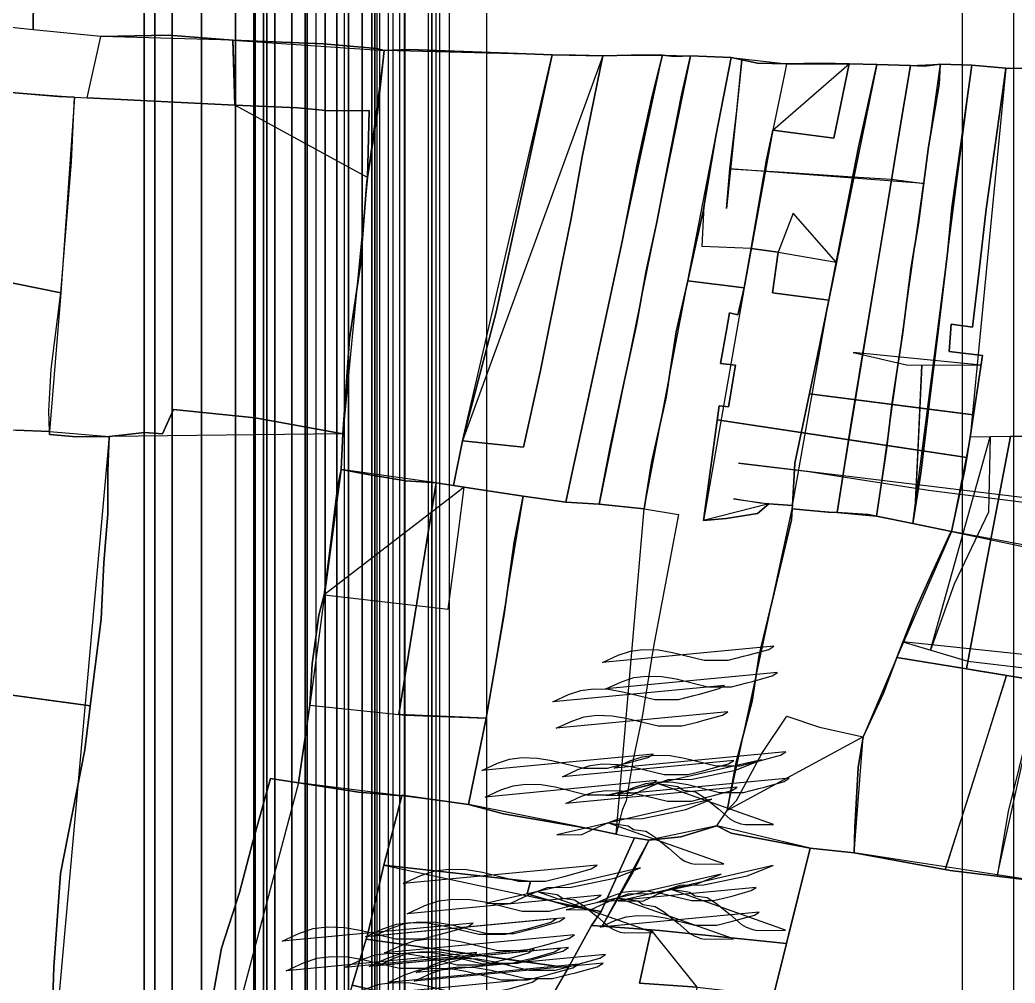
# Model space of a CAD drawing. Extents: x -6790 to 12600, y -1098 to 2171.
# Drawn here: x 893.7 to 1023.9, y 492.6 to 618.6 of the extents above; entities that cross this region are included whole.
import ezdxf

# ---------------------------------------------------------------- set-up
doc = ezdxf.new("R2010")
doc.units = 0

msp = doc.modelspace()

# ---------------------------------------------------------------- linework, layer by layer
for points in [[(-27.13, -2.81), (-27.13, 1314.19), (941.87, 1314.19), (941.87, -2.81), (-27.13, -2.81)], [(-21.44, -2.76), (-21.44, 1314.24), (947.56, 1314.24), (947.56, -2.76), (-21.44, -2.76)], [(-19.15, -2.79), (-19.15, 1314.21), (949.85, 1314.21), (949.85, -2.79), (-19.15, -2.79)], [(-20.89, -4.65), (-20.89, 1312.35), (948.11, 1312.35), (948.11, -4.65), (-20.89, -4.65)], [(-25.01, -6.95), (-25.01, 1310.05), (943.99, 1310.05), (943.99, -6.95), (-25.01, -6.95)], [(-30.54, -8.83), (-30.54, 1308.17), (938.46, 1308.17), (938.46, -8.83), (-30.54, -8.83)], [(-20.41, -9.69), (-20.41, 1307.31), (948.59, 1307.31), (948.59, -9.69), (-20.41, -9.69)], [(-20.41, -9.69), (-20.41, 1307.31), (948.59, 1307.31), (948.59, -9.69), (-20.41, -9.69)], [(-25.66, -10.58), (-25.66, 1306.42), (943.34, 1306.42), (943.34, -10.58), (-25.66, -10.58)], [(-21.91, -10.87), (-21.91, 1306.13), (947.09, 1306.13), (947.09, -10.87), (-21.91, -10.87)], [(-21.47, -12.37), (-21.47, 1304.63), (947.53, 1304.63), (947.53, -12.37), (-21.47, -12.37)], [(-44.73, -13.6), (-44.73, 1303.4), (924.27, 1303.4), (924.27, -13.6), (-44.73, -13.6)], [(-28.25, -14.91), (-28.25, 1302.09), (940.75, 1302.09), (940.75, -14.91), (-28.25, -14.91)], [(-27.13, -14.33), (-27.13, 1302.67), (941.87, 1302.67), (941.87, -14.33), (-27.13, -14.33)], [(-26.52, -14.12), (-26.52, 1302.88), (942.48, 1302.88), (942.48, -14.12), (-26.52, -14.12)], [(-21.4, -15.15), (-21.4, 1301.85), (947.6, 1301.85), (947.6, -15.15), (-21.4, -15.15)], [(-14.26, -14.66), (-14.26, 1302.34), (954.74, 1302.34), (954.74, -14.66), (-14.26, -14.66)], [(-28.62, -15.9), (-28.62, 1301.1), (940.38, 1301.1), (940.38, -15.9), (-28.62, -15.9)], [(-30.56, -21.15), (-30.56, 1295.85), (938.44, 1295.85), (938.44, -21.15), (-30.56, -21.15)], [(-36.58, -22.78), (-36.58, 1294.22), (932.42, 1294.22), (932.42, -22.78), (-36.58, -22.78)], [(-32.89, -25.09), (-32.89, 1291.91), (936.11, 1291.91), (936.11, -25.09), (-32.89, -25.09)], [(940.12, 729.55), (940.12, 684.35), (940.12, 647.53), (940.12, 608.99), (940.12, 143.11), (940.12, 79.56), (940.12, 36.87), (940.12, 0), (940.12, 729.55)], [(929.26, 715.33), (929.26, 671.01), (929.26, 634.91), (929.26, 597.12), (929.26, 140.32), (929.26, 78.01), (929.26, 36.15), (929.26, 0), (929.26, 715.33)], [(929.26, 715.33), (929.26, 671.01), (929.26, 634.91), (929.26, 597.12), (929.26, 140.32), (929.26, 78.01), (929.26, 36.15), (929.26, 0), (929.26, 715.33)], [(939.74, 713.68), (939.74, 669.46), (939.74, 633.44), (939.74, 595.74), (939.74, 140), (939.74, 77.83), (939.74, 36.07), (939.74, 0), (939.74, 713.68)], [(924.43, 711.46), (924.43, 667.37), (924.43, 631.47), (924.43, 593.88), (924.43, 139.56), (924.43, 77.59), (924.43, 35.96), (924.43, 0), (924.43, 711.46)], [(925.58, 705.61), (925.58, 661.89), (925.58, 626.28), (925.58, 589.01), (925.58, 138.42), (925.58, 76.95), (925.58, 35.66), (925.58, 0), (925.58, 705.61)], [(913.64, 704.66), (913.64, 661), (913.64, 625.44), (913.64, 588.21), (913.64, 138.23), (913.64, 76.85), (913.64, 35.61), (913.64, 0), (913.64, 704.66)], [(924.5, 705.49), (924.5, 661.78), (924.5, 626.17), (924.5, 588.9), (924.5, 138.39), (924.5, 76.94), (924.5, 35.66), (924.5, 0), (924.5, 705.49)], [(933.64, 705.49), (933.64, 661.78), (933.64, 626.17), (933.64, 588.9), (933.64, 138.39), (933.64, 76.94), (933.64, 35.66), (933.64, 0), (933.64, 705.49)], [(927.04, 702.5), (927.04, 658.98), (927.04, 623.52), (927.04, 586.41), (927.04, 137.81), (927.04, 76.61), (927.04, 35.51), (927.04, 0), (927.04, 702.5)], [(936.69, 700.91), (936.69, 657.49), (936.69, 622.11), (936.69, 585.09), (936.69, 137.49), (936.69, 76.44), (936.69, 35.43), (936.69, 0), (936.69, 700.91)], [(921.89, 699.83), (921.89, 656.47), (921.89, 621.15), (921.89, 584.18), (921.89, 137.28), (921.89, 76.32), (921.89, 35.37), (921.89, 0), (921.89, 699.83)], [(-6.71, 698.93), (1023.67, 698.93), (1023.67, -6.71), (-6.71, -6.71), (-6.71, 698.93)], [(931.29, 698.88), (931.29, 655.58), (931.29, 620.31), (931.29, 583.39), (931.29, 137.1), (931.29, 76.22), (931.29, 35.32), (931.29, 0), (931.29, 698.88)], [(931.04, 697.29), (931.04, 654.09), (931.04, 618.9), (931.04, 582.06), (931.04, 136.78), (931.04, 76.05), (931.04, 35.24), (931.04, 0), (931.04, 697.29)], [(944.1, 694.44), (0, 694.44), (0, 0), (944.1, 0), (944.1, 694.44)], [(903.83, 0), (0, 0), (0, 692.21), (903.83, 692.21), (1016.96, 692.21), (1016.96, 649.33), (1016.96, 614.39), (1016.96, 597.12), (1016.96, 589.8), (1016.96, 577.82), (1016.96, 135.79), (1016.96, 75.49), (1016.96, 34.99), (1016.96, 0), (903.83, 0)], [(909.96, 688.85), (909.96, 646.17), (909.96, 611.4), (909.96, 575.01), (909.96, 135.13), (909.96, 75.12), (909.96, 34.82), (909.96, 0), (909.96, 688.85)], [(917.45, 688.47), (917.45, 645.81), (917.45, 611.07), (917.45, 574.7), (917.45, 135.05), (917.45, 75.08), (917.45, 34.8), (917.45, 0), (917.45, 688.47)], [(911.35, 682.63), (911.35, 640.33), (911.35, 605.88), (911.35, 569.82), (911.35, 133.91), (911.35, 74.45), (911.35, 34.5), (911.35, 0), (911.35, 682.63)], [(926.02, 675.07), (926.02, 633.24), (926.02, 599.17), (926.02, 563.51), (926.02, 132.42), (926.02, 73.62), (926.02, 34.12), (926.02, 0), (926.02, 675.07)], [(935.17, 640.88), (935.17, 602.74), (935.17, 165.37), (935.17, 640.88)], [(900.83, 608.52), (902.49, 608.44), (921.83, 607.47), (921.73, 610.9), (921.57, 615.97), (913.16, 616.65), (904.31, 616.48), (895.43, 617.35), (891.36, 617.75), (889.46, 609.4), (898.75, 608.62), (900.83, 608.52)], [(891.36, 617.75), (889.46, 609.4), (898.75, 608.62), (900.83, 608.52), (902.49, 608.44), (904.31, 616.48), (895.43, 617.35), (891.36, 617.75)], [(904.31, 616.48), (913.16, 616.65), (921.57, 615.97), (921.73, 610.9), (921.83, 607.47), (902.49, 608.44), (904.31, 616.48)], [(904.31, 616.48), (913.16, 616.65), (921.57, 615.97), (904.31, 616.48)], [(941.36, 614.61), (940.39, 614.9), (933.42, 615.49), (921.57, 615.97), (941.36, 614.61)], [(921.57, 615.97), (921.73, 610.9), (921.83, 607.47), (921.57, 615.97)], [(921.83, 607.47), (921.73, 610.9), (921.57, 615.97), (933.42, 615.49), (940.39, 614.9), (941.36, 614.61), (940.5, 606.53), (939.18, 598.02), (939.27, 601.42), (939.38, 606.79), (934.17, 606.75), (930.06, 607.13), (921.83, 607.47)], [(939.18, 598.02), (940.5, 606.53), (941.36, 614.61), (940.39, 614.9), (933.42, 615.49), (921.57, 615.97), (921.73, 610.9), (921.83, 607.47), (930.06, 607.13), (934.17, 606.75), (939.38, 606.79), (939.27, 601.42), (939.18, 598.02)], [(935.75, 559.82), (935.95, 564.5), (936.83, 576.89), (938.26, 586.58), (939.1, 597.51), (939.18, 598.02), (940.5, 606.53), (941.36, 614.61), (944.66, 614.75), (958.81, 614.23), (963.33, 614.07), (959.83, 597.96), (956, 580.39), (952.68, 567.75), (951.58, 563.57), (950.42, 557.71), (948.16, 558.05), (944.17, 558.35), (939.47, 559.1), (935.75, 559.82)], [(950.42, 557.71), (951.58, 563.57), (952.68, 567.75), (956, 580.39), (959.83, 597.96), (963.33, 614.07), (958.81, 614.23), (944.66, 614.75), (941.36, 614.61), (940.5, 606.53), (939.18, 598.02), (939.1, 597.51), (938.26, 586.58), (936.83, 576.89), (935.95, 564.5), (935.75, 559.82), (939.47, 559.1), (944.17, 558.35), (948.16, 558.05), (950.42, 557.71)], [(939.18, 598.02), (940.5, 606.53), (941.36, 614.61), (939.18, 598.02)], [(941.36, 614.61), (944.66, 614.75), (958.81, 614.23), (963.33, 614.07), (941.36, 614.61)], [(965.11, 555.53), (966, 559.65), (968.16, 569.61), (972.49, 589.64), (973.48, 594.77), (974.43, 599.72), (976.4, 608.64), (977.74, 614.02), (973.65, 614.03), (969.97, 613.94), (967.26, 600.72), (965.81, 592.66), (964.65, 586.88), (961.82, 572.78), (959.58, 562.72), (951.58, 563.57), (950.42, 557.71), (953.76, 557.21), (959.52, 556.34), (965.11, 555.53)], [(969.97, 613.94), (973.65, 614.03), (977.74, 614.02), (976.4, 608.64), (974.43, 599.72), (973.48, 594.77), (972.49, 589.64), (968.16, 569.61), (966, 559.65), (965.11, 555.53), (959.52, 556.34), (953.76, 557.21), (950.42, 557.71), (951.58, 563.57), (959.58, 562.72), (961.82, 572.78), (964.65, 586.88), (965.81, 592.66), (967.26, 600.72), (969.97, 613.94)], [(963.33, 614.07), (959.83, 597.96), (956, 580.39), (952.68, 567.75), (951.58, 563.57), (963.33, 614.07)], [(969.97, 613.94), (966.38, 614.02), (963.33, 614.07), (959.83, 597.96), (956, 580.39), (952.68, 567.75), (951.58, 563.57), (959.58, 562.72), (961.82, 572.78), (964.65, 586.88), (965.81, 592.66), (967.26, 600.72), (969.97, 613.94)], [(959.58, 562.72), (961.82, 572.78), (964.65, 586.88), (965.81, 592.66), (967.26, 600.72), (969.97, 613.94), (966.38, 614.02), (963.33, 614.07), (959.83, 597.96), (956, 580.39), (952.68, 567.75), (951.58, 563.57), (959.58, 562.72)], [(951.58, 563.57), (959.58, 562.72), (961.82, 572.78), (964.65, 586.88), (965.81, 592.66), (967.26, 600.72), (969.97, 613.94), (951.58, 563.57)], [(969.97, 613.94), (966.38, 614.02), (963.33, 614.07), (969.97, 613.94)], [(977.74, 614.02), (976.4, 608.64), (974.43, 599.72), (973.48, 594.77), (972.49, 589.64), (968.16, 569.61), (966, 559.65), (965.11, 555.53), (977.74, 614.02)], [(981.43, 613.94), (980.24, 608.78), (978.94, 602.13), (976.96, 591.97), (975.61, 585.81), (974.37, 578.73), (972.71, 571.09), (970.9, 562.73), (969.48, 555.27), (965.11, 555.53), (966, 559.65), (968.16, 569.61), (972.49, 589.64), (973.48, 594.77), (974.43, 599.72), (976.4, 608.64), (977.74, 614.02), (979.34, 613.85), (981.43, 613.94)], [(977.74, 614.02), (976.4, 608.64), (974.43, 599.72), (973.48, 594.77), (972.49, 589.64), (968.16, 569.61), (966, 559.65), (965.11, 555.53), (969.48, 555.27), (970.9, 562.73), (972.71, 571.09), (974.37, 578.73), (975.61, 585.81), (976.96, 591.97), (978.94, 602.13), (980.24, 608.78), (981.43, 613.94), (979.34, 613.85), (977.74, 614.02)], [(969.48, 555.27), (970.9, 562.73), (972.71, 571.09), (974.37, 578.73), (975.61, 585.81), (976.96, 591.97), (978.94, 602.13), (980.24, 608.78), (981.43, 613.94), (969.48, 555.27)], [(986.75, 613.7), (984.75, 603.43), (983.1, 593.61), (981.34, 585.73), (981.06, 584.48), (979.57, 577.84), (978.24, 569.26), (976.33, 560.7), (975.38, 554.67), (969.48, 555.27), (970.9, 562.73), (972.71, 571.09), (974.37, 578.73), (975.61, 585.81), (976.96, 591.97), (978.94, 602.13), (980.24, 608.78), (981.43, 613.94), (986.75, 613.7)], [(981.43, 613.94), (980.24, 608.78), (978.94, 602.13), (976.96, 591.97), (975.61, 585.81), (974.37, 578.73), (972.71, 571.09), (970.9, 562.73), (969.48, 555.27), (975.38, 554.67), (976.33, 560.7), (978.24, 569.26), (979.57, 577.84), (981.06, 584.48), (981.34, 585.73), (983.1, 593.61), (983.22, 594.29), (984.75, 603.43), (986.75, 613.7), (981.43, 613.94)], [(969.97, 613.94), (973.65, 614.03), (977.74, 614.02), (969.97, 613.94)], [(981.43, 613.94), (979.34, 613.85), (977.74, 614.02), (981.43, 613.94)], [(986.75, 613.7), (984.75, 603.43), (983.1, 593.61), (981.34, 585.73), (981.06, 584.48), (986.75, 613.7)], [(988.45, 583.56), (981.06, 584.48), (981.34, 585.73), (983.1, 593.61), (984.75, 603.43), (986.75, 613.7), (990.21, 612.97), (994, 612.9), (998.53, 612.95), (1002.16, 612.87), (1000.19, 603.18), (992.18, 604.2), (991.38, 600.33), (989.35, 588.73), (988.45, 583.56)], [(991.38, 600.33), (989.35, 588.73), (982.94, 588.97), (983.22, 594.29), (984.75, 603.43), (986.75, 613.7), (990.21, 612.97), (994, 612.9), (993.76, 611.74), (992.18, 604.2), (991.38, 600.33)], [(986.12, 593.98), (986.57, 599.16), (987.49, 606.76), (988.13, 613.41), (986.12, 593.98)], [(994, 612.9), (990.21, 612.97), (986.75, 613.7), (994, 612.9)], [(991.69, 555.32), (990.19, 554.08), (986.09, 553.4), (983.11, 553.14), (985.17, 568.14), (986.4, 568.01), (987.3, 573.47), (985.37, 573.7), (986.08, 577.8), (986.52, 580.31), (987.62, 580.06), (988.45, 583.56), (989.35, 588.73), (991.38, 600.33), (992.18, 604.2), (1000.19, 603.18), (1002.16, 612.87), (1005.78, 612.78), (1003.41, 601.97), (999.54, 581.98), (998.02, 574.75), (995.07, 560.66), (994.76, 555.11), (991.69, 555.32)], [(992.18, 604.2), (991.38, 600.33), (989.35, 588.73), (992.88, 588.23), (992.17, 582.93), (999.54, 581.98), (1003.41, 601.97), (1005.78, 612.78), (1002.16, 612.87), (1000.19, 603.18), (992.18, 604.2)], [(998.53, 612.95), (994, 612.9), (993.76, 611.74), (992.18, 604.2), (1000.19, 603.18), (1002.16, 612.87), (998.53, 612.95)], [(1002.16, 612.87), (1000.19, 603.18), (992.18, 604.2), (1002.16, 612.87)], [(1002.16, 612.87), (998.53, 612.95), (994, 612.9), (1002.16, 612.87)], [(1000.63, 554.17), (1002.4, 565.55), (1004.58, 578.74), (1006.92, 592.88), (1008.73, 603.84), (1010.19, 612.68), (1005.78, 612.78), (1003.41, 601.97), (999.54, 581.98), (998.02, 574.75), (995.07, 560.66), (994.76, 555.11), (994.74, 554.69), (999.44, 554.23), (1000.63, 554.17)], [(1000.63, 554.17), (999.44, 554.23), (994.74, 554.69), (994.76, 555.11), (995.07, 560.66), (998.02, 574.75), (999.54, 581.98), (1003.41, 601.97), (1005.78, 612.78), (1010.19, 612.68), (1008.73, 603.84), (1006.92, 592.88), (1004.58, 578.74), (1002.4, 565.55), (1000.63, 554.17)], [(999.54, 581.98), (1003.41, 601.97), (1005.78, 612.78), (999.54, 581.98)], [(1010.19, 612.68), (1011.97, 612.59), (1014.09, 612.84), (1013.97, 610.19), (1012.56, 602.02), (1011.24, 591.98), (1010.27, 586.34), (1009.17, 577.45), (1007.8, 568.59), (1007.07, 562.41), (1005.77, 553.72), (1004.68, 553.94), (1000.63, 554.17), (1002.4, 565.55), (1004.58, 578.74), (1006.92, 592.88), (1008.73, 603.84), (1010.19, 612.68)], [(1011.97, 612.59), (1010.19, 612.68), (1008.73, 603.84), (1006.92, 592.88), (1004.58, 578.74), (1002.4, 565.55), (1000.63, 554.17), (1004.68, 553.94), (1005.77, 553.72), (1007.07, 562.41), (1007.8, 568.59), (1009.17, 577.45), (1010.27, 586.34), (1011.24, 591.98), (1012.56, 602.02), (1013.97, 610.19), (1014.09, 612.84), (1011.97, 612.59)], [(1010.19, 612.68), (1008.73, 603.84), (1006.92, 592.88), (1004.58, 578.74), (1002.4, 565.55), (1000.63, 554.17), (1010.19, 612.68)], [(1005.77, 553.72), (1007.07, 562.41), (1007.8, 568.59), (1009.17, 577.45), (1010.27, 586.34), (1011.24, 591.98), (1012.56, 602.02), (1013.97, 610.19), (1014.09, 612.84), (1005.77, 553.72)], [(1018.22, 612.72), (1014.09, 612.84), (1013.97, 610.19), (1012.56, 602.02), (1011.24, 591.98), (1010.27, 586.34), (1009.17, 577.45), (1007.8, 568.59), (1007.07, 562.41), (1005.77, 553.72), (1010.49, 552.74), (1011.56, 559.33), (1012.69, 568.73), (1013.85, 578.25), (1015.08, 588.49), (1015.6, 594.05), (1016.77, 602.37), (1018.22, 612.72)], [(1018.22, 612.72), (1016.77, 602.37), (1015.6, 594.05), (1015.08, 588.49), (1013.85, 578.25), (1012.69, 568.73), (1011.56, 559.33), (1010.49, 552.74), (1005.77, 553.72), (1007.07, 562.41), (1007.8, 568.59), (1009.17, 577.45), (1010.27, 586.34), (1011.24, 591.98), (1012.56, 602.02), (1013.97, 610.19), (1014.09, 612.84), (1018.22, 612.72)], [(1014.09, 612.84), (1011.97, 612.59), (1010.19, 612.68), (1014.09, 612.84)], [(1018.22, 612.72), (1016.77, 602.37), (1015.6, 594.05), (1015.08, 588.49), (1013.85, 578.25), (1012.69, 568.73), (1011.56, 559.33), (1010.49, 552.74), (1018.22, 612.72)], [(1018.22, 612.72), (1016.77, 602.37), (1015.6, 594.05), (1015.08, 588.49), (1013.85, 578.25), (1012.69, 568.73), (1011.56, 559.33), (1010.49, 552.74), (1015.55, 551.69), (1017.32, 559.76), (1017.99, 564.06), (1019.63, 574.72), (1015.26, 575.27), (1015.52, 578.82), (1018.33, 578.45), (1019.18, 585.86), (1020.1, 593.85), (1021.19, 601.63), (1022.41, 610.37), (1022.69, 612.32), (1018.22, 612.72)], [(1018.22, 612.72), (1022.69, 612.32), (1022.41, 610.37), (1021.19, 601.63), (1020.1, 593.85), (1019.18, 585.86), (1018.33, 578.45), (1015.52, 578.82), (1015.26, 575.27), (1019.63, 574.72), (1017.99, 564.06), (1017.32, 559.76), (1015.55, 551.69), (1010.49, 552.74), (1011.56, 559.33), (1012.69, 568.73), (1013.85, 578.25), (1015.08, 588.49), (1015.6, 594.05), (1016.77, 602.37), (1018.22, 612.72)], [(1017.99, 564.06), (1019.63, 574.72), (1015.26, 575.27), (1015.52, 578.82), (1018.33, 578.45), (1019.18, 585.86), (1020.1, 593.85), (1021.19, 601.63), (1022.41, 610.37), (1022.69, 612.32), (1017.99, 564.06)], [(1037.51, 564.8), (1036.21, 564.45), (1033.27, 564.28), (1028.48, 564.17), (1023.28, 564.13), (1017.99, 564.06), (1019.63, 574.72), (1015.26, 575.27), (1015.52, 578.82), (1018.33, 578.45), (1019.18, 585.86), (1020.1, 593.85), (1021.19, 601.63), (1022.41, 610.37), (1022.69, 612.32), (1031.3, 612.26), (1030.48, 606.43), (1030.79, 602.06), (1031.48, 591.88), (1032.97, 583.36), (1034.8, 575.32), (1035.34, 571.85), (1037.51, 564.8)], [(1033.27, 564.28), (1028.48, 564.17), (1023.28, 564.13), (1017.99, 564.06), (1019.63, 574.72), (1015.26, 575.27), (1015.52, 578.82), (1018.33, 578.45), (1019.18, 585.86), (1020.1, 593.85), (1021.19, 601.63), (1022.41, 610.37), (1022.69, 612.32), (1031.3, 612.26), (1030.48, 606.43), (1030.79, 602.06), (1031.48, 591.88), (1032.97, 583.36), (1034.8, 575.32), (1035.34, 571.85), (1037.51, 564.8), (1036.21, 564.45), (1033.27, 564.28)], [(884.62, 585.85), (899.08, 582.93), (899.76, 591.42), (900.47, 600.08), (900.83, 608.52), (898.75, 608.62), (889.46, 609.4), (889.03, 607.14), (886.6, 597.01), (884.62, 585.85)], [(884.62, 585.85), (899.08, 582.93), (899.76, 591.42), (900.47, 600.08), (900.83, 608.52), (898.75, 608.62), (889.46, 609.4), (889.03, 607.14), (886.6, 597.01), (884.62, 585.85)], [(900.83, 608.52), (898.75, 608.62), (889.46, 609.4), (900.83, 608.52)], [(905.4, 564.15), (901.12, 564.09), (897.58, 564.4), (897.57, 564.79), (897.49, 567.49), (897.8, 572.94), (899.08, 582.93), (899.76, 591.42), (900.47, 600.08), (900.83, 608.52), (902.49, 608.44), (921.83, 607.47), (930.06, 607.13), (934.17, 606.75), (939.38, 606.79), (939.27, 601.42), (939.18, 598.02), (939.1, 597.51), (938.26, 586.58), (936.83, 576.89), (935.95, 564.5), (924.47, 566.57), (913.8, 567.67), (912.35, 564.48), (910.04, 564.64), (905.4, 564.15)], [(897.57, 564.79), (897.49, 567.49), (897.8, 572.94), (899.08, 582.93), (899.76, 591.42), (900.47, 600.08), (900.83, 608.52), (902.49, 608.44), (921.83, 607.47), (930.06, 607.13), (934.17, 606.75), (939.38, 606.79), (939.27, 601.42), (939.18, 598.02), (939.1, 597.51), (938.26, 586.58), (936.83, 576.89), (935.95, 564.5), (924.47, 566.57), (913.8, 567.67), (912.35, 564.48), (910.04, 564.64), (905.4, 564.15), (901.12, 564.09), (897.58, 564.4), (897.57, 564.79)], [(899.08, 582.93), (899.76, 591.42), (900.47, 600.08), (900.83, 608.52), (899.08, 582.93)], [(921.83, 607.47), (930.06, 607.13), (934.17, 606.75), (939.38, 606.79), (939.27, 601.42), (939.18, 598.02), (921.83, 607.47)], [(988.45, 583.56), (989.35, 588.73), (991.38, 600.33), (992.18, 604.2), (988.45, 583.56)], [(986.57, 599.16), (993.72, 598.7), (1002.66, 598.12), (1007.73, 597.8), (1011.93, 597.25), (986.57, 599.16)], [(935.95, 564.5), (936.83, 576.89), (938.26, 586.58), (939.1, 597.51), (939.18, 598.02), (935.95, 564.5)], [(989.35, 588.73), (982.94, 588.97), (983.22, 594.29), (983.1, 593.61), (981.34, 585.73), (981.06, 584.48), (988.45, 583.56), (989.35, 588.73)], [(994.84, 593.36), (992.88, 588.23), (1000.5, 586.92), (994.84, 593.36)], [(994.76, 555.11), (995.07, 560.66), (998.02, 574.75), (999.54, 581.98), (992.17, 582.93), (992.88, 588.23), (989.35, 588.73), (988.45, 583.56), (987.62, 580.06), (986.52, 580.31), (986.08, 577.8), (985.37, 573.7), (987.3, 573.47), (986.4, 568.01), (985.17, 568.14), (983.11, 553.14), (986.09, 553.4), (990.19, 554.08), (991.69, 555.32), (994.76, 555.11)], [(880.52, 566.37), (884.83, 565.85), (893.19, 564.98), (897.57, 564.79), (897.49, 567.49), (897.8, 572.94), (899.08, 582.93), (884.62, 585.85), (883.19, 579.96), (882.07, 575.11), (880.52, 566.37)], [(882.07, 575.11), (880.52, 566.37), (884.83, 565.85), (893.19, 564.98), (897.57, 564.79), (897.49, 567.49), (897.8, 572.94), (899.08, 582.93), (884.62, 585.85), (883.19, 579.96), (882.07, 575.11)], [(991.69, 555.32), (990.19, 554.08), (986.09, 553.4), (983.11, 553.14), (985.17, 568.14), (986.4, 568.01), (987.3, 573.47), (985.37, 573.7), (986.08, 577.8), (986.52, 580.31), (987.62, 580.06), (988.45, 583.56), (981.06, 584.48), (979.57, 577.84), (978.24, 569.26), (976.33, 560.7), (975.38, 554.67), (979.87, 553.95), (976.59, 536.64), (975.12, 527.45), (973.87, 521.71), (973, 516.48), (972.5, 515.26), (971.69, 512.13), (974.1, 511.63), (975.97, 511.31), (980.17, 511.77), (984.89, 513.21), (986.22, 515.2), (987.45, 521.69), (989.48, 529.52), (990.4, 535.51), (992.37, 543.69), (994.65, 553.21), (994.74, 554.69), (994.76, 555.11), (991.69, 555.32)], [(971.69, 512.13), (974.1, 511.63), (975.97, 511.31), (980.17, 511.77), (984.89, 513.21), (986.22, 515.2), (987.45, 521.69), (989.48, 529.52), (990.4, 535.51), (992.37, 543.69), (994.65, 553.21), (994.74, 554.69), (994.76, 555.11), (991.69, 555.32), (990.19, 554.08), (986.09, 553.4), (983.11, 553.14), (985.17, 568.14), (986.4, 568.01), (987.3, 573.47), (985.37, 573.7), (986.08, 577.8), (986.52, 580.31), (987.62, 580.06), (988.45, 583.56), (981.06, 584.48), (979.57, 577.84), (978.24, 569.26), (976.33, 560.7), (975.38, 554.67), (979.87, 553.95), (976.59, 536.64), (975.12, 527.45), (973.87, 521.71), (973, 516.48), (972.5, 515.26), (971.69, 512.13)], [(981.06, 584.48), (979.57, 577.84), (978.24, 569.26), (976.33, 560.7), (975.38, 554.67), (981.06, 584.48)], [(983.11, 553.14), (985.17, 568.14), (986.4, 568.01), (987.3, 573.47), (985.37, 573.7), (986.08, 577.8), (986.52, 580.31), (987.62, 580.06), (988.45, 583.56), (983.11, 553.14)], [(897.57, 564.79), (897.49, 567.49), (897.8, 572.94), (899.08, 582.93), (897.57, 564.79)], [(999.54, 581.98), (998.02, 574.75), (995.07, 560.66), (994.76, 555.11), (999.54, 581.98)], [(1002.7, 575.13), (1009.67, 573.49), (1019.44, 573.45), (1002.7, 575.13)], [(1010.83, 554.82), (1011.14, 561.77), (1011.7, 573.48), (1010.83, 554.82)], [(996.97, 569.72), (1012.57, 567.72), (1018.44, 566.97), (996.97, 569.72)], [(905.4, 564.15), (910.04, 564.64), (912.35, 564.48), (913.8, 567.67), (924.47, 566.57), (935.95, 564.5), (905.4, 564.15)], [(984.92, 566.33), (1003.63, 563.49), (1017.57, 561.37), (984.92, 566.33)], [(905.4, 564.15), (901.12, 564.09), (897.58, 564.4), (897.57, 564.79), (905.4, 564.15)], [(897.72, 478.68), (897.72, 481.36), (898.14, 494.73), (899.01, 506.98), (902.18, 523.13), (903.13, 530.62), (904.32, 540.25), (904.67, 547.6), (905.22, 554), (905.21, 559.58), (905.4, 564.15), (897.72, 478.68)], [(1023.28, 564.13), (1017.99, 564.06), (1017.32, 559.76), (1015.55, 551.69), (1015.25, 551.2), (1013.05, 546.34), (1010.93, 541.66), (1008.43, 535.21), (1017.52, 533.73), (1019.93, 546.54), (1023.28, 564.13)], [(1019.93, 546.54), (1023.28, 564.13), (1017.99, 564.06), (1017.32, 559.76), (1015.55, 551.69), (1015.25, 551.2), (1013.05, 546.34), (1010.93, 541.66), (1008.43, 535.21), (1017.52, 533.73), (1019.93, 546.54)], [(1020.63, 564.09), (1020.41, 554.23), (1015.91, 544.83), (1012.81, 536.19), (1020.63, 564.09)], [(1015.55, 551.69), (1017.32, 559.76), (1017.99, 564.06), (1015.55, 551.69)], [(1023.28, 564.13), (1028.48, 564.17), (1028.17, 561.44), (1027.81, 550.84), (1026.95, 542.09), (1026.49, 532.26), (1018.77, 533.52), (1017.52, 533.73), (1019.93, 546.54), (1023.28, 564.13)], [(1023.28, 564.13), (1019.93, 546.54), (1017.52, 533.73), (1018.77, 533.52), (1026.49, 532.26), (1026.95, 542.09), (1027.81, 550.84), (1028.17, 561.44), (1028.48, 564.17), (1023.28, 564.13)], [(1023.28, 564.13), (1019.93, 546.54), (1017.52, 533.73), (1023.28, 564.13)], [(931.61, 528.97), (931.94, 534.4), (932.83, 540.76), (933.52, 543.41), (934.23, 549.19), (935.25, 557.4), (935.75, 559.82), (931.61, 528.97)], [(948.16, 558.05), (944.17, 558.35), (939.47, 559.1), (935.75, 559.82), (935.25, 557.4), (934.23, 549.19), (933.52, 543.41), (932.83, 540.76), (931.94, 534.4), (931.61, 528.97), (943.28, 527.75), (948.16, 558.05)], [(948.16, 558.05), (944.17, 558.35), (939.47, 559.1), (935.75, 559.82), (935.25, 557.4), (934.23, 549.19), (933.52, 543.41), (932.83, 540.76), (931.94, 534.4), (931.61, 528.97), (943.28, 527.75), (948.16, 558.05)], [(935.75, 559.82), (939.47, 559.1), (944.17, 558.35), (948.16, 558.05), (935.75, 559.82)], [(987.69, 560.64), (996.89, 559.56), (1012.54, 557.1), (1034.02, 554.39), (1040.67, 554.22), (987.69, 560.64)], [(933.52, 543.41), (949.73, 541.53), (951.06, 551.67), (951.82, 557.5), (933.52, 543.41)], [(959.52, 556.34), (953.76, 557.21), (950.42, 557.71), (948.16, 558.05), (943.28, 527.75), (944.09, 527.66), (954.68, 527.27), (957.04, 540.91), (958.36, 550.29), (959.52, 556.34)], [(948.16, 558.05), (950.42, 557.71), (953.76, 557.21), (959.52, 556.34), (958.36, 550.29), (957.04, 540.91), (954.68, 527.27), (944.09, 527.66), (943.28, 527.75), (948.16, 558.05)], [(959.52, 556.34), (953.76, 557.21), (950.42, 557.71), (959.52, 556.34)], [(975.38, 554.67), (979.87, 553.95), (976.59, 536.64), (975.12, 527.45), (973.87, 521.71), (973, 516.48), (972.5, 515.26), (971.69, 512.13), (968.83, 512.72), (956.98, 514.76), (952.39, 515.99), (954.68, 527.27), (957.04, 540.91), (958.36, 550.29), (959.52, 556.34), (965.11, 555.53), (969.48, 555.27), (975.38, 554.67)], [(959.52, 556.34), (965.11, 555.53), (969.48, 555.27), (975.38, 554.67), (979.87, 553.95), (976.59, 536.64), (975.12, 527.45), (973.87, 521.71), (973, 516.48), (972.5, 515.26), (971.69, 512.13), (968.83, 512.72), (956.98, 514.76), (952.39, 515.99), (954.68, 527.27), (957.04, 540.91), (958.36, 550.29), (959.52, 556.34)], [(954.68, 527.27), (957.04, 540.91), (958.36, 550.29), (959.52, 556.34), (954.68, 527.27)], [(991.69, 555.32), (990.49, 555.4), (987.04, 555.96), (991.69, 555.32)], [(975.38, 554.67), (979.87, 553.95), (976.59, 536.64), (975.12, 527.45), (973.87, 521.71), (973, 516.48), (972.5, 515.26), (971.69, 512.13), (975.38, 554.67)], [(983.11, 553.14), (986.09, 553.4), (990.19, 554.08), (991.69, 555.32), (983.11, 553.14)], [(994.74, 554.69), (994.65, 553.21), (992.37, 543.69), (990.4, 535.51), (989.48, 529.52), (987.45, 521.69), (986.22, 515.2), (994.74, 554.69)], [(1015.55, 551.69), (1010.49, 552.74), (1005.77, 553.72), (1004.68, 553.94), (1000.63, 554.17), (999.44, 554.23), (994.74, 554.69), (994.65, 553.21), (992.37, 543.69), (990.4, 535.51), (989.48, 529.52), (987.45, 521.69), (986.22, 515.2), (987.42, 516.51), (990.76, 522.65), (994.02, 527.54), (998.3, 526.1), (1004, 524.86), (1006.68, 530.56), (1008.43, 535.21), (1010.93, 541.66), (1013.05, 546.34), (1015.25, 551.2), (1015.55, 551.69)], [(992.37, 543.69), (990.4, 535.51), (989.48, 529.52), (987.45, 521.69), (986.22, 515.2), (987.42, 516.51), (990.76, 522.65), (994.02, 527.54), (998.3, 526.1), (1004, 524.86), (1006.68, 530.56), (1008.43, 535.21), (1010.93, 541.66), (1013.05, 546.34), (1015.25, 551.2), (1015.55, 551.69), (1010.49, 552.74), (1005.77, 553.72), (1004.68, 553.94), (1000.63, 554.17), (999.44, 554.23), (994.74, 554.69), (994.65, 553.21), (992.37, 543.69)], [(1000.63, 554.17), (999.44, 554.23), (994.74, 554.69), (1000.63, 554.17)], [(1005.77, 553.72), (1004.68, 553.94), (1000.63, 554.17), (1005.77, 553.72)], [(1008.43, 535.21), (1010.93, 541.66), (1013.05, 546.34), (1015.25, 551.2), (1015.55, 551.69), (1008.43, 535.21)], [(1015.55, 551.69), (1024.92, 549.74), (1034.84, 548.59), (1042.05, 546.78), (1015.55, 551.69)], [(969.92, 534.58), (971.96, 535.51), (973.56, 536.06), (975.21, 536.26), (977.22, 536.21), (979.08, 535.89), (983.23, 534.87), (985.07, 534.87), (986.35, 534.87), (988.36, 535.38), (989.09, 535.57), (991.66, 536.28), (992.34, 536.71), (969.92, 534.58)], [(1009.22, 537.25), (1017.71, 534.76), (1026.56, 533.69), (1032.13, 533.02), (1032.78, 535.51), (1035.8, 535.31), (1044.05, 533.6), (1009.22, 537.25)], [(1044.13, 507.32), (1044.64, 506.96), (1044.28, 506.09), (1042.79, 504.05), (1034.57, 504.79), (1034.01, 504.89), (1030.1, 505.59), (1015.38, 507.34), (1002.84, 509.69), (1002.93, 512.94), (1003.34, 520.84), (1004, 524.86), (1006.68, 530.56), (1008.43, 535.21), (1017.52, 533.73), (1018.77, 533.52), (1026.49, 532.26), (1032.84, 531.22), (1036.13, 530.68), (1044.59, 529.29), (1044.74, 525.06), (1044.35, 514.94), (1044.13, 507.32)], [(1036.13, 530.68), (1032.84, 531.22), (1026.49, 532.26), (1018.77, 533.52), (1017.52, 533.73), (1008.43, 535.21), (1006.68, 530.56), (1004, 524.86), (1003.34, 520.84), (1002.93, 512.94), (1002.84, 509.69), (1015.38, 507.34), (1030.1, 505.59), (1034.01, 504.89), (1034.57, 504.79), (1042.79, 504.05), (1044.28, 506.09), (1044.64, 506.96), (1044.13, 507.32), (1044.35, 514.94), (1044.74, 525.06), (1044.59, 529.29), (1036.13, 530.68)], [(1004, 524.86), (1006.68, 530.56), (1008.43, 535.21), (1004, 524.86)], [(1017.52, 533.73), (1018.77, 533.52), (1026.49, 532.26), (1017.52, 533.73)], [(970.37, 531.11), (972.41, 532.04), (974.01, 532.59), (975.66, 532.79), (977.67, 532.74), (979.53, 532.42), (983.68, 531.4), (985.52, 531.4), (986.8, 531.4), (988.81, 531.91), (989.54, 532.1), (992.11, 532.81), (992.79, 533.24), (970.37, 531.11)], [(1014.72, 507.46), (1018.16, 518.2), (1022.77, 532.87), (1014.72, 507.46)], [(963.41, 529.44), (965.46, 530.38), (967.06, 530.92), (968.71, 531.13), (970.72, 531.07), (972.58, 530.75), (976.74, 529.74), (978.58, 529.74), (979.86, 529.74), (981.87, 530.25), (982.6, 530.43), (985.17, 531.15), (985.85, 531.58), (963.41, 529.44)], [(1027.19, 532.14), (1022.97, 515.09), (1021.53, 506.61), (1027.19, 532.14)], [(889.11, 530.77), (900.04, 529.3), (902.92, 528.91), (889.11, 530.77)], [(930.13, 518.83), (931.61, 528.97), (943.28, 527.75), (944.09, 527.66), (954.68, 527.27), (952.39, 515.99), (943.68, 517.22), (943.66, 517.13), (937.98, 517.62), (930.72, 518.74), (930.13, 518.83)], [(931.61, 528.97), (943.28, 527.75), (944.09, 527.66), (954.68, 527.27), (952.39, 515.99), (943.68, 517.22), (943.66, 517.13), (937.98, 517.62), (930.72, 518.74), (930.13, 518.83), (931.61, 528.97)], [(943.28, 527.75), (944.09, 527.66), (954.68, 527.27), (943.28, 527.75)], [(963.86, 525.97), (965.91, 526.91), (967.51, 527.45), (969.16, 527.66), (971.17, 527.6), (973.03, 527.28), (977.19, 526.27), (979.03, 526.27), (980.31, 526.27), (982.32, 526.77), (983.05, 526.96), (985.62, 527.67), (986.3, 528.11), (963.86, 525.97)], [(984.89, 513.21), (986.22, 515.2), (987.42, 516.51), (990.76, 522.65), (994.02, 527.54), (998.3, 526.1), (1004, 524.86), (1003.34, 520.84), (1002.93, 512.94), (1002.84, 509.69), (997.08, 510.3), (986.73, 512.25), (984.89, 513.21)], [(997.08, 510.3), (986.73, 512.25), (984.89, 513.21), (986.22, 515.2), (987.42, 516.51), (990.76, 522.65), (994.02, 527.54), (998.3, 526.1), (1004, 524.86), (1003.34, 520.84), (1002.93, 512.94), (1002.84, 509.69), (997.08, 510.3)], [(986.22, 515.2), (987.42, 516.51), (990.76, 522.65), (994.02, 527.54), (998.3, 526.1), (1004, 524.86), (986.22, 515.2)], [(1004, 524.86), (1003.34, 520.84), (1002.93, 512.94), (1002.84, 509.69), (1004, 524.86)], [(954.11, 520.44), (956.16, 521.38), (957.75, 521.92), (959.41, 522.13), (961.41, 522.07), (963.27, 521.76), (967.43, 520.74), (969.27, 520.74), (970.55, 520.74), (972.55, 521.25), (973.29, 521.43), (975.86, 522.15), (976.53, 522.58), (954.11, 520.44)], [(971.46, 520.75), (973.51, 521.69), (975.11, 522.23), (976.76, 522.44), (978.77, 522.38), (980.62, 522.07), (984.78, 521.05), (986.62, 521.05), (987.9, 521.05), (989.9, 521.56), (990.64, 521.74), (993.21, 522.46), (993.88, 522.89), (971.46, 520.75)], [(964.66, 519.61), (966.7, 520.55), (968.3, 521.09), (969.95, 521.3), (971.96, 521.24), (973.82, 520.92), (977.97, 519.91), (979.81, 519.91), (981.09, 519.91), (983.1, 520.41), (983.83, 520.6), (986.4, 521.31), (987.08, 521.75), (964.66, 519.61)], [(977.12, 518.76), (978.52, 519.28), (981.63, 519.32), (987.31, 520.5), (990.69, 521.85), (977.12, 518.76)], [(971.91, 517.28), (973.96, 518.22), (975.56, 518.76), (977.21, 518.97), (979.22, 518.91), (981.07, 518.6), (985.23, 517.58), (987.07, 517.58), (988.35, 517.58), (990.36, 518.09), (991.09, 518.27), (993.66, 518.99), (994.33, 519.42), (971.91, 517.28)], [(917.84, 472.52), (918.21, 482.22), (918.88, 490.61), (920.09, 497.18), (922.43, 504.46), (924.15, 510.99), (926.49, 519.39), (930.13, 518.83), (917.84, 472.52)], [(939, 498.38), (937.17, 492.37), (935.43, 486.67), (933.31, 478.62), (937.69, 477.47), (945.06, 476.31), (944.65, 473.27), (943.92, 467.82), (933.22, 469.42), (917.84, 472.52), (918.21, 482.22), (918.88, 490.61), (920.09, 497.18), (922.43, 504.46), (924.15, 510.99), (926.49, 519.39), (930.13, 518.83), (930.72, 518.74), (937.98, 517.62), (943.66, 517.13), (942.96, 514.41), (941.33, 508.04), (939.11, 498.74), (939, 498.38)], [(943.66, 517.13), (942.96, 514.41), (941.33, 508.04), (939.11, 498.74), (939, 498.38), (937.17, 492.37), (935.43, 486.67), (933.31, 478.62), (937.69, 477.47), (945.06, 476.31), (944.65, 473.27), (943.92, 467.82), (933.22, 469.42), (917.84, 472.52), (918.21, 482.22), (918.88, 490.61), (920.09, 497.18), (922.43, 504.46), (924.15, 510.99), (926.49, 519.39), (930.13, 518.83), (930.72, 518.74), (937.98, 517.62), (943.66, 517.13)], [(930.13, 518.83), (930.72, 518.74), (937.98, 517.62), (943.66, 517.13), (930.13, 518.83)], [(954.56, 516.97), (956.61, 517.91), (958.21, 518.45), (959.86, 518.66), (961.87, 518.6), (963.72, 518.29), (967.88, 517.27), (969.72, 517.27), (971, 517.27), (973, 517.78), (973.74, 517.96), (976.31, 518.68), (976.98, 519.11), (954.56, 516.97)], [(965.11, 516.14), (967.15, 517.08), (968.75, 517.62), (970.4, 517.83), (972.41, 517.77), (974.27, 517.45), (978.42, 516.44), (980.26, 516.44), (981.54, 516.44), (983.55, 516.94), (984.28, 517.13), (986.85, 517.84), (987.53, 518.28), (965.11, 516.14)], [(970.45, 517.18), (973.71, 517.23), (975.4, 517.99), (977.12, 518.76), (970.45, 517.18)], [(977.12, 518.76), (979.78, 518.34), (980.46, 517.86), (982.06, 517.63), (983.15, 516.97), (985.08, 515.42), (986.56, 514.1), (987.16, 513.76), (988.02, 513.45), (988.59, 513.36), (992.29, 513.38), (977.12, 518.76)], [(974.1, 511.63), (969.72, 501.98), (965.23, 502.76), (960.07, 504.31), (960.51, 505.91), (948.39, 507.26), (941.33, 508.04), (942.96, 514.41), (943.66, 517.13), (943.68, 517.22), (952.39, 515.99), (956.98, 514.76), (968.83, 512.72), (971.69, 512.13), (974.1, 511.63)], [(943.66, 517.13), (943.68, 517.22), (952.39, 515.99), (956.98, 514.76), (968.83, 512.72), (971.69, 512.13), (974.1, 511.63), (969.72, 501.98), (965.23, 502.76), (960.07, 504.31), (960.51, 505.91), (948.39, 507.26), (941.33, 508.04), (942.96, 514.41), (943.66, 517.13)], [(941.33, 508.04), (942.96, 514.41), (943.66, 517.13), (941.33, 508.04)], [(943.66, 517.13), (943.68, 517.22), (952.39, 515.99), (943.66, 517.13)], [(952.39, 515.99), (956.98, 514.76), (968.83, 512.72), (971.69, 512.13), (952.39, 515.99)], [(963.94, 512.03), (967.21, 512.08), (968.9, 512.84), (970.61, 513.61), (972.02, 514.13), (975.14, 514.17), (980.82, 515.35), (984.2, 516.7), (963.94, 512.03)], [(984.89, 513.21), (980.17, 511.77), (975.97, 511.31), (973.87, 507.08), (969.85, 500.06), (976.26, 499.61), (977.35, 499.53), (993.96, 497.79), (994.24, 498.9), (997.08, 510.3), (986.73, 512.25), (984.89, 513.21)], [(977.35, 499.53), (993.96, 497.79), (994.24, 498.9), (997.08, 510.3), (986.73, 512.25), (984.89, 513.21), (980.17, 511.77), (975.97, 511.31), (973.87, 507.08), (969.85, 500.06), (976.26, 499.61), (977.35, 499.53)], [(970.61, 513.61), (973.28, 513.2), (973.96, 512.72), (975.57, 512.49), (976.66, 511.82), (978.58, 510.27), (980.07, 508.95), (980.67, 508.6), (981.53, 508.29), (982.1, 508.2), (985.8, 508.23), (970.61, 513.61)], [(975.97, 511.31), (980.17, 511.77), (984.89, 513.21), (975.97, 511.31)], [(984.89, 513.21), (986.73, 512.25), (997.08, 510.3), (984.89, 513.21)], [(939.11, 498.74), (941.33, 508.04), (948.39, 507.26), (960.51, 505.91), (960.07, 504.31), (965.23, 502.76), (969.72, 501.98), (974.1, 511.63), (975.97, 511.31), (973.87, 507.08), (969.85, 500.06), (968.49, 500.16), (965.61, 494.92), (965.44, 494.63), (957.88, 495.68), (946.69, 497.28), (939, 498.38), (939.11, 498.74)], [(969.72, 501.98), (968.49, 500.16), (969.85, 500.06), (973.87, 507.08), (975.97, 511.31), (974.1, 511.63), (969.72, 501.98)], [(969.85, 500.06), (973.87, 507.08), (975.97, 511.31), (969.85, 500.06)], [(993.96, 497.79), (994.24, 498.9), (997.08, 510.3), (993.96, 497.79)], [(1002.84, 509.69), (1015.38, 507.34), (1030.1, 505.59), (1034.01, 504.89), (1002.84, 509.69)], [(939, 498.38), (939.11, 498.74), (941.33, 508.04), (939, 498.38)], [(939, 498.38), (946.69, 497.28), (957.88, 495.68), (965.44, 494.63), (965.61, 494.92), (968.49, 500.16), (969.72, 501.98), (965.23, 502.76), (960.07, 504.31), (960.51, 505.91), (948.39, 507.26), (941.33, 508.04), (939.11, 498.74), (939, 498.38)], [(969.72, 501.98), (965.23, 502.76), (960.07, 504.31), (960.51, 505.91), (948.39, 507.26), (941.33, 508.04), (969.72, 501.98)], [(943.86, 505.64), (946.17, 506.7), (947.98, 507.31), (949.84, 507.54), (952.12, 507.48), (954.22, 507.12), (958.92, 505.97), (960.99, 505.97), (962.44, 505.97), (964.71, 506.55), (965.54, 506.76), (968.44, 507.56), (969.21, 508.05), (943.86, 505.64)], [(943.86, 505.64), (946.17, 506.7), (947.98, 507.31), (949.84, 507.54), (952.12, 507.48), (954.22, 507.12), (958.92, 505.97), (960.99, 505.97), (962.44, 505.97), (964.71, 506.55), (965.54, 506.76), (968.44, 507.56), (969.21, 508.05), (943.86, 505.64)], [(954.64, 503.04), (957.91, 503.1), (959.6, 503.86), (961.31, 504.63), (962.71, 505.14), (965.83, 505.19), (971.5, 506.37), (974.89, 507.71), (954.64, 503.04)], [(971.99, 503.35), (975.26, 503.41), (976.95, 504.17), (978.66, 504.94), (980.06, 505.45), (983.18, 505.5), (988.85, 506.68), (992.24, 508.02), (971.99, 503.35)], [(965.18, 502.21), (968.45, 502.27), (970.14, 503.02), (971.85, 503.79), (973.26, 504.31), (976.37, 504.36), (982.05, 505.53), (985.43, 506.88), (965.18, 502.21)], [(969.21, 503.15), (971.11, 504.02), (972.59, 504.52), (974.12, 504.71), (975.98, 504.66), (977.71, 504.36), (981.56, 503.42), (983.27, 503.42), (984.45, 503.42), (986.31, 503.89), (986.99, 504.06), (989.38, 504.73), (990.01, 505.13), (969.21, 503.15)], [(944.37, 501.71), (946.68, 502.77), (948.49, 503.39), (950.35, 503.62), (952.62, 503.56), (954.73, 503.2), (959.42, 502.05), (961.5, 502.05), (962.95, 502.05), (965.22, 502.62), (966.05, 502.83), (968.95, 503.64), (969.72, 504.13), (944.37, 501.71)], [(944.37, 501.71), (946.68, 502.77), (948.49, 503.39), (950.35, 503.62), (952.62, 503.56), (954.73, 503.2), (959.42, 502.05), (961.5, 502.05), (962.95, 502.05), (965.22, 502.62), (966.05, 502.83), (968.95, 503.64), (969.72, 504.13), (944.37, 501.71)], [(961.31, 504.63), (963.97, 504.21), (964.66, 503.73), (966.26, 503.5), (967.35, 502.83), (969.27, 501.29), (970.76, 499.97), (971.35, 499.62), (972.21, 499.31), (972.79, 499.22), (976.49, 499.25), (961.31, 504.63)], [(971.85, 503.79), (974.52, 503.38), (975.2, 502.9), (976.8, 502.67), (977.89, 502), (979.82, 500.46), (981.3, 499.14), (981.9, 498.79), (982.76, 498.48), (983.33, 498.39), (987.03, 498.42), (971.85, 503.79)], [(978.66, 504.94), (981.32, 504.52), (982.01, 504.04), (983.61, 503.81), (984.7, 503.14), (986.62, 501.6), (988.11, 500.28), (988.7, 499.93), (989.56, 499.62), (990.14, 499.53), (993.84, 499.56), (978.66, 504.94)], [(969.63, 499.93), (971.53, 500.8), (973.01, 501.3), (974.54, 501.49), (976.4, 501.44), (978.13, 501.15), (981.98, 500.21), (983.69, 500.21), (984.87, 500.21), (986.73, 500.68), (987.41, 500.85), (989.8, 501.51), (990.42, 501.91), (969.63, 499.93)], [(928.02, 498.1), (930.3, 499.14), (932.08, 499.75), (933.92, 499.98), (936.15, 499.91), (938.22, 499.56), (942.85, 498.43), (944.9, 498.43), (946.32, 498.43), (948.56, 498.99), (949.37, 499.2), (952.24, 500), (952.99, 500.48), (928.02, 498.1)], [(938.9, 498.68), (941.18, 499.72), (942.96, 500.33), (944.8, 500.56), (947.04, 500.5), (949.11, 500.14), (953.74, 499.01), (955.8, 499.01), (957.22, 499.01), (959.46, 499.58), (960.27, 499.78), (963.14, 500.58), (963.89, 501.06), (938.9, 498.68)], [(939.98, 498.77), (942.26, 499.81), (944.04, 500.42), (945.88, 500.65), (948.12, 500.59), (950.19, 500.23), (954.83, 499.1), (956.88, 499.1), (958.3, 499.1), (960.54, 499.67), (961.36, 499.87), (964.23, 500.67), (964.98, 501.15), (939.98, 498.77)], [(982.31, 492.1), (974.75, 492.61), (976.26, 499.61), (969.85, 500.06), (968.49, 500.16), (965.61, 494.92), (965.44, 494.63), (961.3, 487.47), (969.35, 486.39), (979.73, 484.42), (980.68, 484.2), (981.63, 487.85), (982.31, 492.1)], [(982.31, 492.1), (974.75, 492.61), (976.26, 499.61), (969.85, 500.06), (968.49, 500.16), (965.61, 494.92), (965.44, 494.63), (961.4, 487.65), (961.3, 487.47), (969.35, 486.39), (979.73, 484.42), (980.68, 484.2), (981.63, 487.85), (982.31, 492.1)], [(965.44, 494.63), (965.61, 494.92), (968.49, 500.16), (965.44, 494.63)], [(941.38, 496.57), (943.65, 497.61), (945.42, 498.21), (947.25, 498.44), (949.48, 498.38), (951.55, 498.03), (956.16, 496.9), (958.2, 496.9), (959.62, 496.9), (961.85, 497.46), (962.66, 497.67), (965.52, 498.46), (966.27, 498.94), (941.38, 496.57)], [(976.26, 499.61), (974.75, 492.61), (982.31, 492.1), (976.26, 499.61)], [(976.26, 499.61), (974.75, 492.61), (982.31, 492.1), (992.26, 490.98), (993.96, 497.79), (977.35, 499.53), (976.26, 499.61)], [(977.35, 499.53), (976.26, 499.61), (974.75, 492.61), (982.31, 492.1), (992.26, 490.98), (993.96, 497.79), (977.35, 499.53)], [(976.26, 499.61), (977.35, 499.53), (993.96, 497.79), (976.26, 499.61)], [(952.96, 488.32), (948.49, 489.69), (937.17, 492.37), (939, 498.38), (946.69, 497.28), (957.88, 495.68), (965.44, 494.63), (961.3, 487.47), (960.2, 484.87), (958.8, 481.04), (955.29, 481.88), (948.63, 484.12), (949.17, 484.78), (952.96, 488.32)], [(948.49, 489.69), (952.96, 488.32), (956.17, 488.25), (961.4, 487.65), (965.44, 494.63), (957.88, 495.68), (946.69, 497.28), (939, 498.38), (937.17, 492.37), (948.49, 489.69)], [(939, 498.38), (946.69, 497.28), (957.88, 495.68), (965.44, 494.63), (939, 498.38)], [(940.48, 494.9), (942.76, 495.95), (944.54, 496.55), (946.38, 496.78), (948.62, 496.72), (950.7, 496.36), (955.33, 495.23), (957.38, 495.23), (958.81, 495.23), (961.05, 495.8), (961.86, 496), (964.73, 496.8), (965.48, 497.28), (940.48, 494.9)], [(928.52, 494.23), (930.8, 495.28), (932.58, 495.88), (934.42, 496.11), (936.65, 496.05), (938.72, 495.69), (943.35, 494.56), (945.4, 494.56), (946.82, 494.56), (949.06, 495.13), (949.88, 495.33), (952.74, 496.13), (953.49, 496.61), (928.52, 494.23)], [(936.18, 494.68), (938.44, 495.72), (940.21, 496.32), (942.03, 496.55), (944.25, 496.49), (946.31, 496.14), (950.91, 495.02), (952.94, 495.02), (954.35, 495.02), (956.57, 495.58), (957.38, 495.78), (960.23, 496.57), (960.98, 497.05), (936.18, 494.68)], [(939.4, 494.81), (941.68, 495.86), (943.46, 496.46), (945.3, 496.69), (947.54, 496.63), (949.61, 496.27), (954.25, 495.14), (956.3, 495.14), (957.72, 495.14), (959.96, 495.71), (960.78, 495.91), (963.64, 496.71), (964.4, 497.19), (939.4, 494.81)], [(945.56, 494.01), (947.82, 495.05), (949.58, 495.65), (951.4, 495.88), (953.62, 495.81), (955.67, 495.46), (960.27, 494.34), (962.3, 494.34), (963.71, 494.34), (965.93, 494.9), (966.73, 495.1), (969.57, 495.9), (970.32, 496.37), (945.56, 494.01)], [(941.88, 492.72), (944.15, 493.76), (945.92, 494.36), (947.75, 494.59), (949.98, 494.53), (952.05, 494.17), (956.66, 493.05), (958.7, 493.05), (960.12, 493.05), (962.35, 493.61), (963.16, 493.82), (966.02, 494.61), (966.77, 495.09), (941.88, 492.72)], [(945.27, 492.89), (947.53, 493.92), (949.28, 494.52), (951.1, 494.75), (953.32, 494.69), (955.36, 494.34), (959.95, 493.22), (961.97, 493.22), (963.38, 493.22), (965.59, 493.78), (966.4, 493.98), (969.23, 494.77), (969.98, 495.24), (945.27, 492.89)], [(936.68, 490.85), (938.94, 491.88), (940.7, 492.49), (942.53, 492.71), (944.75, 492.65), (946.81, 492.3), (951.41, 491.18), (953.44, 491.18), (954.85, 491.18), (957.07, 491.74), (957.88, 491.94), (960.73, 492.73), (961.47, 493.21), (936.68, 490.85)]]:
    msp.add_lwpolyline(points, close=True)
for points in [[(884.7, 626.1), (895.54, 625.78), (895.43, 617.35), (891.36, 617.75)], [(884.7, 626.1), (895.54, 625.78), (895.43, 617.35), (891.36, 617.75)], [(1031.3, 612.26), (1022.69, 612.32), (1018.22, 612.72), (1014.09, 612.84), (1011.97, 612.59), (1010.19, 612.68), (1005.78, 612.78), (1002.16, 612.87), (998.53, 612.95), (994, 612.9), (994, 612.9), (990.21, 612.97), (986.75, 613.7), (981.43, 613.94), (979.34, 613.85), (977.74, 614.02), (973.65, 614.03), (969.97, 613.94), (966.38, 614.02), (963.33, 614.07), (958.81, 614.23), (944.66, 614.75), (941.36, 614.61), (940.39, 614.9), (933.42, 615.49), (921.57, 615.97), (913.16, 616.65), (904.31, 616.48), (895.43, 617.35), (895.54, 625.78)], [(1031.3, 612.26), (1022.69, 612.32), (1018.22, 612.72), (1018.22, 612.72), (1014.09, 612.84), (1011.97, 612.59), (1010.19, 612.68), (1005.78, 612.78), (1002.16, 612.87), (998.53, 612.95), (994, 612.9), (990.21, 612.97), (986.75, 613.7), (981.43, 613.94), (979.34, 613.85), (977.74, 614.02), (973.65, 614.03), (969.97, 613.94), (966.38, 614.02), (963.33, 614.07), (958.81, 614.23), (944.66, 614.75), (941.36, 614.61), (940.39, 614.9), (933.42, 615.49), (921.57, 615.97), (913.16, 616.65), (904.31, 616.48), (895.43, 617.35), (895.54, 625.78)], [(918.88, 490.61), (920.09, 497.18), (922.43, 504.46), (924.15, 510.99), (926.49, 519.39), (930.13, 518.83), (931.61, 528.97), (931.94, 534.4), (932.83, 540.76), (933.52, 543.41), (934.23, 549.19), (935.25, 557.4), (935.75, 559.82), (935.95, 564.5), (924.47, 566.57), (913.8, 567.67), (912.35, 564.48), (910.04, 564.64), (905.4, 564.15), (905.4, 564.15), (905.21, 559.58), (905.22, 554), (904.67, 547.6), (904.32, 540.25), (903.13, 530.62), (902.18, 523.13), (899.01, 506.98), (898.14, 494.73), (897.72, 481.36)], [(897.72, 481.36), (898.14, 494.73), (899.01, 506.98), (902.18, 523.13), (903.13, 530.62), (904.32, 540.25), (904.67, 547.6), (905.22, 554), (905.21, 559.58), (905.4, 564.15), (910.04, 564.64), (912.35, 564.48), (913.8, 567.67), (924.47, 566.57), (935.95, 564.5), (935.95, 564.5), (935.75, 559.82), (935.25, 557.4), (934.23, 549.19), (933.52, 543.41), (932.83, 540.76), (931.94, 534.4), (931.61, 528.97), (930.13, 518.83), (926.49, 519.39), (924.15, 510.99), (922.43, 504.46), (920.09, 497.18), (918.88, 490.61)], [(892.43, 479.85), (894.38, 479.8), (897.72, 478.68), (897.72, 481.36), (898.14, 494.73), (899.01, 506.98), (902.18, 523.13), (903.13, 530.62), (904.32, 540.25), (904.67, 547.6), (905.22, 554), (905.21, 559.58), (905.4, 564.15), (901.12, 564.09), (897.58, 564.4), (897.57, 564.79), (893.19, 564.98)], [(893.19, 564.98), (897.57, 564.79), (897.57, 564.79), (897.58, 564.4), (901.12, 564.09), (905.4, 564.15), (905.21, 559.58), (905.22, 554), (904.67, 547.6), (904.32, 540.25), (903.13, 530.62), (902.18, 523.13), (899.01, 506.98), (898.14, 494.73), (897.72, 481.36), (897.72, 478.68), (894.38, 479.8), (892.43, 479.85)], [(1031.92, 488.01), (1032.75, 492.82), (1033.48, 500.26), (1034.01, 504.89), (1030.1, 505.59), (1015.38, 507.34), (1002.84, 509.69), (997.08, 510.3), (994.24, 498.9), (993.96, 497.79), (992.26, 490.98)], [(992.26, 490.98), (993.96, 497.79), (994.24, 498.9), (997.08, 510.3), (1002.84, 509.69), (1002.84, 509.69), (1015.38, 507.34), (1030.1, 505.59), (1034.01, 504.89), (1033.48, 500.26), (1032.75, 492.82), (1031.92, 488.01)]]:
    msp.add_lwpolyline(points)

doc.saveas('drawing.dxf')
